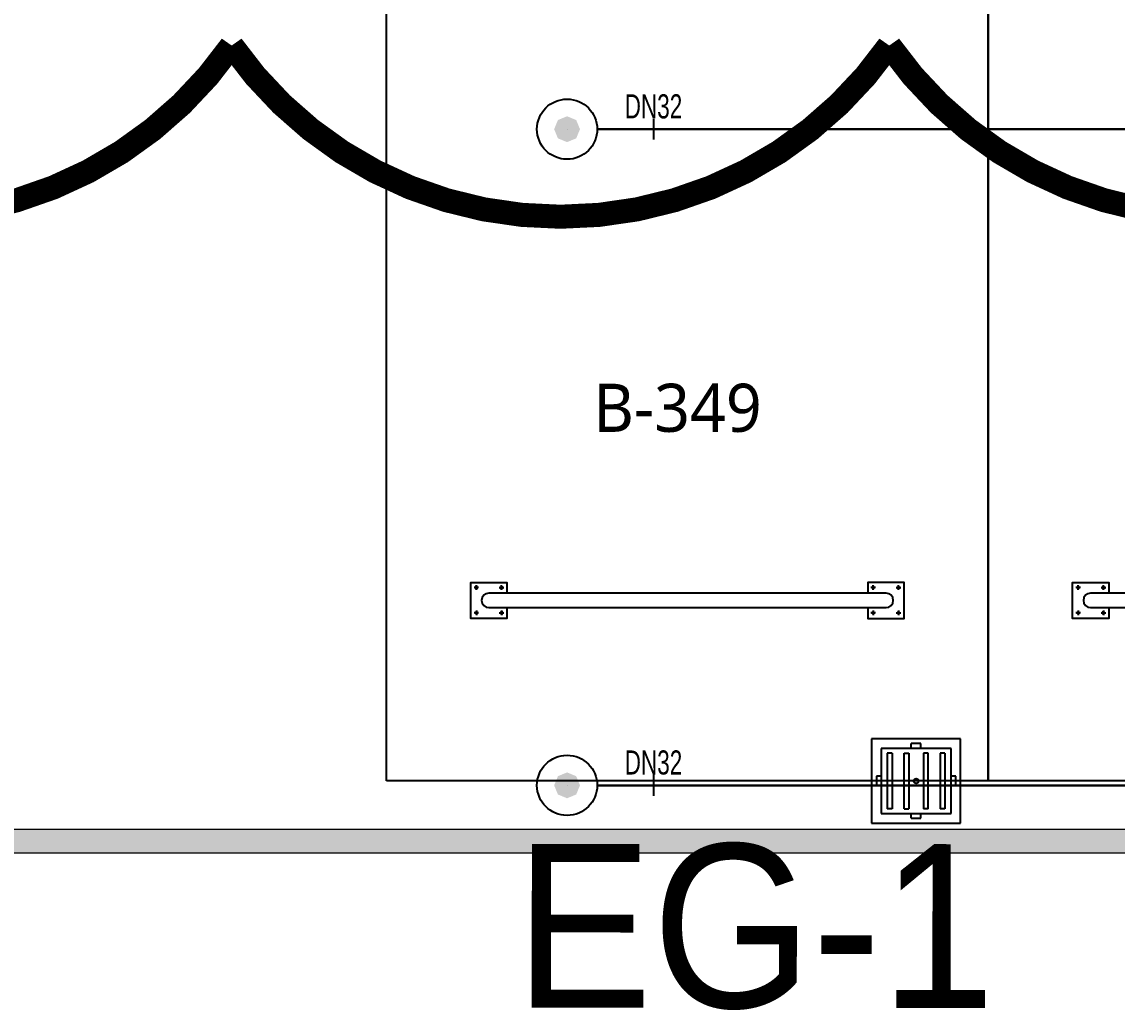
# Model space of a CAD drawing. Header units: millimetres. Extents: x -379292 to 1221486, y 92049 to 447512.
# Drawn here: x -176120 to -171570, y 195667 to 199771 of the extents above; entities that cross this region are included whole.
import ezdxf
from ezdxf.enums import TextEntityAlignment as Align

# ---------------------------------------------------------------- set-up
doc = ezdxf.new("R2010")
doc.units = ezdxf.units.MM
for name, color, linetype in [('-M-YNGN-BORUID', 7, 'Continuous'), ('-M-YNGN-BORUUZUN', 7, 'Continuous'), ('-M-YNGN-BORUYUK', 7, 'Continuous'), ('-M-YNGN-SPR-YUK', 7, 'Continuous'), ('-M-YNGN-ZON4-CAP-', 7, 'Continuous'), ('-M-YNGN-ZON4-SPR-', 7, 'Continuous'), ('04_RAIN INLET', 51, 'Continuous'), ('202-A-Y-MahalAd', 141, 'Continuous')]:
    doc.layers.add(name, color=color, linetype=linetype)
doc.layers.add('-M-YNGN-SPR-CAPCIZGI', color=188, linetype='Continuous', plot=False)
for name, color, linetype, lineweight in [('-M-YNGN-ZON4', 3, 'SP', 30), ('Aironn-DEF', 7, 'Continuous', 0), ('E_CT_AYDINLATMA', 3, 'Continuous', 9)]:
    doc.layers.add(name, color=color, linetype=linetype, lineweight=lineweight)
doc.styles.add('Aironn', font='times.ttf')
doc.styles.add('CIZGI', font='tahoma.ttf', dxfattribs={"width": 0.8, "oblique": 20})
doc.styles.add('HCAD', font='HCAD.SHX', dxfattribs={"width": 0.8, "height": 0.2})
doc.styles.add('PIPESIZE', font='hcad.shx', dxfattribs={"width": 0.8})
doc.styles.add('SPR-NOT', font='romans.shx')
doc.styles.get("Standard").update_dxf_attribs({"font": 'segoeuil.ttf'})
doc.linetypes.add('SP', pattern='A,2,-0.1,["SP",CIZGI,S=0.14,R=0.2,X=0,Y=-0.07],-0.255', length=2.355)

# ---------------------------------------------------------------- blocks, each defined once
blk = doc.blocks.new('202_Vida')
at = {"color": 0, "linetype": 'ByBlock', "ltscale": 0.2}
for points in [[(0.96, 0), (-0.96, 0)], [(0, 0.96), (0, -0.96)]]:
    blk.add_lwpolyline(points, dxfattribs=at)
at = {"color": 0, "linetype": 'ByBlock'}
for radius in [0.42, 0.23, 0.155]:
    blk.add_circle((0, 0), radius, dxfattribs=at)
blk = doc.blocks.new('202_Stoper')
at = {"color": 0, "linetype": 'ByBlock'}
for points in [[(-750, -30), (-750, -75), (-900, -75), (-900, 75), (-750, 75), (-750, 30)], [(750, -30), (750, -75), (900, -75), (900, 75), (750, 75), (750, 30)]]:
    blk.add_lwpolyline(points, dxfattribs=at)
blk.add_lwpolyline([(825, -30, 1), (825, 30), (-825, 30, 1), (-825, -30)], format="xyb", close=True, dxfattribs=at)
at = {"color": 0, "linetype": 'ByBlock', "yscale": 10, "zscale": 10, "rotation": 180}
for p, xscale in [((-877, 53), -10), ((-772, 53), 10), ((772, 53), -10), ((877, 53), 10)]:
    blk.add_blockref('202_Vida', p, dxfattribs=dict(at, xscale=xscale))
at = {"color": 0, "linetype": 'ByBlock', "yscale": 10, "zscale": 10}
for p, xscale in [((-877, -52), 10), ((-772, -52), -10), ((772, -52), 10), ((877, -52), -10)]:
    blk.add_blockref('202_Vida', p, dxfattribs=dict(at, xscale=xscale))
blk = doc.blocks.new('202_Mahalblok')
at = {"color": 0, "linetype": 'ByBlock', "flags": 128}
blk.add_lwpolyline([(0, 0), (0, 5000), (2500, 5000), (2500, 0)], close=True, dxfattribs=at)
at = {"color": 252}
blk.add_blockref('202_Stoper', (1250, 750), dxfattribs=at)
at = {"color": 0, "linetype": 'ByBlock', "ltscale": 25}
blk.add_attdef('MAHALNO', text='', height=200, dxfattribs=at).set_placement((1208.7, 1390), align=Align.BOTTOM_CENTER)
blk = doc.blocks.new('202_Izgara')
at = {"color": 8, "ltscale": 25}
blk.add_circle((0, 0), 0.1, dxfattribs=at)
at = {"layer": '04_RAIN INLET', "color": 8}
for p, q in [((1.85, 1.75), (-1.85, 1.75)), ((-1.85, 1.75), (-1.85, -1.75)), ((1.85, -1.75), (1.85, 1.75)), ((1.45, 1.35), (-1.45, 1.35)), ((-1.45, 1.35), (-1.45, -1.35)), ((-1.2, 1.15), (-1.2, -1.15)), ((-1, 1.15), (-1.2, 1.15)), ((-1, 1.15), (-1, -1.15)), ((-0.5, -1.15), (-0.5, 1.15)), ((-0.5, 1.15), (-0.3, 1.15)), ((-0.3, 1.15), (-0.3, -1.15)), ((0.3, 1.15), (0.3, -1.15)), ((0.5, 1.15), (0.3, 1.15)), ((0.5, -1.15), (0.5, 1.15)), ((1, 1.15), (1, -1.15)), ((1.2, 1.15), (1, 1.15)), ((1.2, 1.15), (1.2, -1.15)), ((1.45, -1.35), (1.45, 1.35)), ((-1.45, -1.35), (1.45, -1.35)), ((-1, -1.15), (-1.2, -1.15)), ((-0.5, -1.15), (-0.3, -1.15)), ((0.5, -1.15), (0.3, -1.15)), ((1.2, -1.15), (1, -1.15)), ((-1.85, -1.75), (1.85, -1.75))]:
    blk.add_line(p, q, dxfattribs=at)
at = {"layer": '04_RAIN INLET', "color": 8, "ltscale": 50}
for p, q in [((0.2, 1.55), (-0.2, 1.55)), ((-0.2, 1.35), (-0.2, 1.55)), ((0.2, 1.35), (0.2, 1.55)), ((-1.45, 0.2), (-1.65, 0.2)), ((1.65, 0.2), (1.45, 0.2)), ((-1.45, -0.2), (-1.65, -0.2)), ((1.65, -0.2), (1.45, -0.2)), ((-0.2, -1.55), (-0.2, -1.35)), ((0.2, -1.55), (0.2, -1.35))]:
    blk.add_line(p, q, dxfattribs=at)
at = {"layer": '04_RAIN INLET', "color": 8, "ltscale": 50, "extrusion": (-2.89798e-21, 1.6744e-09, 1)}
for points in [[(-1.65, 0.2), (-1.65, -0.2)], [(1.65, -0.2), (1.65, 0.2)]]:
    blk.add_lwpolyline(points, dxfattribs=at)
at = {"layer": '04_RAIN INLET', "color": 8, "ltscale": 50, "extrusion": (-2.89798e-21, 1.6744e-09, 1), "elevation": 0}
blk.add_lwpolyline([(-0.2, -1.55), (0.2, -1.55)], dxfattribs=at)
blk = doc.blocks.new('OtoParkBodrumKatMimari')
at = {"layer": '04_RAIN INLET', "xscale": 100, "yscale": 100, "zscale": 100, "rotation": 359.9999999845318}
blk.add_blockref('202_Izgara', (73950, 95800), dxfattribs=at)
at = {"layer": '202-A-Y-MahalAd', "color": 8, "ltscale": 25}
for p, values in [((71750, 95800), {'MAHALNO': 'B-349'}), ((74250, 95800), {'MAHALNO': 'B-348'})]:
    blk.add_blockref('202_Mahalblok', p, dxfattribs=at).add_auto_attribs(values)
blk = doc.blocks.new('SP-C-UP-12')
at = {"ltscale": 10}
blk.add_line((0, 0), (0, 0), dxfattribs=at)
at = {"color": 1, "linetype": 'Continuous'}
blk.add_circle((0, 0), 12.5, dxfattribs=at)
at = {"ltscale": 10}
for points in [[(-5.37, 0), (-3.8, 3.8), (-3.8, -3.8), (0, 5.37)], [(-3.8, -3.8), (0, 5.37), (0, -5.37), (3.8, 3.8)], [(0, -5.37), (3.8, 3.8), (3.8, -3.8), (5.37, 0)]]:
    blk.add_solid(points, dxfattribs=at)
at = {"layer": '-M-YNGN-SPR-YUK', "style": 'SPR-NOT', "width": 0.5, "flags": 9}
for tag, p in [('YUK', (0, 17.77)), ('CAP', (0, 14.42)), ('TIP', (0.2, 10.78))]:
    blk.add_attdef(tag, text='', height=2.5, dxfattribs=at).set_placement(p, align=Align.MIDDLE_CENTER)
blk = doc.blocks.new('SPRKL100')
at = {"layer": '-M-YNGN-SPR-CAPCIZGI'}
blk.add_line((0, 0.431), (0, -0.431), dxfattribs=at)
at = {"layer": '-M-YNGN-BORUID', "color": 0, "style": 'HCAD', "width": 0.8, "flags": 1}
blk.add_attdef('DIC', text='', height=0.4, dxfattribs=at).set_placement((0, -1.693), align=Align.CENTER)
at = {"layer": '-M-YNGN-BORUUZUN', "color": 0, "style": 'HCAD', "width": 0.7}
blk.add_attdef('BOY', text='', height=0.8, dxfattribs=at).set_placement((0, -1.08), align=Align.CENTER)
at = {"layer": '-M-YNGN-BORUYUK', "color": 6, "style": 'PIPESIZE', "width": 0.8}
blk.add_attdef('YUK', text='', height=0.5, dxfattribs=at).set_placement((0, 1.866), align=Align.CENTER)
at = {"color": 0, "style": 'PIPESIZE', "width": 0.7}
blk.add_attdef('CAP', text='', height=1, dxfattribs=at).set_placement((0, 0.45), align=Align.CENTER)
blk = doc.blocks.new('A$C69E781E7')
at = {"layer": '-M-YNGN-ZON4', "ltscale": 500}
for p, q in [((-6393.4, -4537.58), (-6668.4, -4537.58)), ((-6393.4, -4810.08), (-6668.4, -4810.08))]:
    blk.add_line(p, q, dxfattribs=at)
at = {"layer": '-M-YNGN-ZON4-CAP-'}
ref = blk.add_blockref('SPRKL100', (-6645.01, -4537.58), dxfattribs=dict(at, xscale=10, yscale=10, zscale=10))
ref.add_attrib('CAP', 'DN32', dxfattribs={"layer": '0', "color": 0, "height": 10, "style": 'PIPESIZE', "width": 0.7}).set_placement((-6645.01, -4533.08), align=Align.CENTER)
ref = blk.add_blockref('SPRKL100', (-6645.01, -4810.08), dxfattribs=dict(at, xscale=10, yscale=10, zscale=10))
ref.add_attrib('CAP', 'DN32', dxfattribs={"layer": '0', "color": 0, "height": 10, "style": 'PIPESIZE', "width": 0.7}).set_placement((-6645.01, -4805.58), align=Align.CENTER)
at = {"layer": '-M-YNGN-ZON4-SPR-'}
for p in [(-6680.9, -4537.58), (-6680.9, -4810.08)]:
    blk.add_blockref('SP-C-UP-12', p, dxfattribs=at)
blk = doc.blocks.new('*U595')
h = blk.add_hatch()
h.set_pattern_fill('ANSI33', color=0, scale=50, angle=1, style=0)
h.paths.add_polyline_path([(-45291.6, 100), (9768.4, 100), (9768.4, 0), (-45291.6, 0)])
at = {"color": 0}
blk.add_lwpolyline([(-45291.6, 100), (9768.4, 100), (9768.4, 0), (-45291.6, 0)], close=True, dxfattribs=at)
at = {"ltscale": 25, "flags": 1}
for tag, p in [('YUKSEKLIK', (-228.6, -148.7)), ('KALINLIK', (-228.6, -213.3))]:
    blk.add_attdef(tag, p, '', height=50, dxfattribs=at)

msp = doc.modelspace()

# ---------------------------------------------------------------- block references
at = {"color": 8}
msp.add_blockref('OtoParkBodrumKatMimari', (-246354.8, 100818.8), dxfattribs=at)

# ---------------------------------------------------------------- next in the draw order: linework, layer by layer
at = {"color": 30, "const_width": 100}
msp.add_lwpolyline([(-164320.7, 199673.2, -0.520567), (-167052.6, 199673.2, -0.520567), (-169784.5, 199673.2, -0.520567), (-172516.4, 199673.2, -0.520567), (-175248.3, 199673.2, -0.520567), (-177980.2, 199673.2, -0.520567), (-180712.1, 199673.2, -0.520567), (-183444, 199673.2, -0.520567), (-186175.8, 199673.2, -0.520567), (-188907.7, 199673.2, -0.520567), (-191639.6, 199673.2, -0.520567), (-194371.5, 199673.2, -0.520567), (-197103.4, 199673.2, -0.520567), (-199835.3, 199673.2, -0.520567), (-202567.2, 199673.2, -0.520567)], format="xyb", dxfattribs=at)

# ---------------------------------------------------------------- next in the draw order: block references
at = {"layer": '-M-YNGN-ZON4', "ltscale": 25, "xscale": 10, "yscale": 10, "zscale": 10}
msp.add_blockref('A$C69E781E7', (-107045.9, 244701.5), dxfattribs=at)
at = {"layer": 'E_CT_AYDINLATMA', "rotation": 180}
msp.add_blockref('*U595', (-214896.4, 196418.8), dxfattribs=at)

# ---------------------------------------------------------------- next in the draw order: texts
at = {"layer": 'Aironn-DEF', "color": 3, "insert": (-174071.3, 196357.6), "char_height": 680, "width": 23040.53, "attachment_point": 1, "rotation": 359.9619, "style": 'Aironn'}
msp.add_mtext('{\\fArial|b0|i0|c162|p18;\\W0.9;\\C1;EG-1}', dxfattribs=at)

doc.saveas('drawing.dxf')
